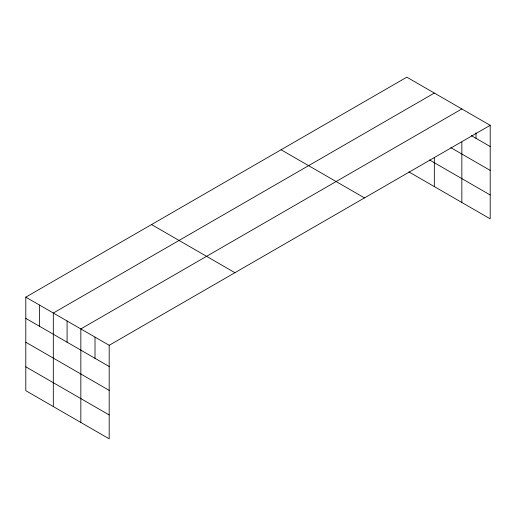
<?xml version="1.0" encoding="UTF-8"?>
<svg xmlns="http://www.w3.org/2000/svg" width="516" height="516" viewBox="0 0 516 516"><rect width="100%" height="100%" fill="white"/><g stroke="black" fill="none" stroke-linecap="round" stroke-linejoin="round"><path stroke-width="0.77" d="M25.8 297.151L109.186 345.294L109.186 438.826L25.8 390.683L25.8 297.151L406.814 77.174L490.2 125.317L490.2 218.849L408.878 171.899M434.33 93.061L53.316 313.038L53.316 406.569M461.846 108.947L80.838 328.924L80.838 422.456M109.186 345.294L490.2 125.317M471.302 135.618L490.2 146.531M450.842 147.673L490.2 170.396M429.512 159.947L490.2 194.984M281.078 149.769L364.464 197.912M151.536 224.557L234.922 272.7M25.8 318.359L109.186 366.502M25.8 342.224L109.186 390.373M25.8 366.818L109.186 414.961M476.023 132.844L476.023 138.346M461.846 142.094L461.846 202.485M434.33 157.348L434.33 186.592M95.015 337.109L95.015 358.323M67.08 320.978L67.08 342.192M39.558 305.091L39.558 326.305"/></g></svg>
